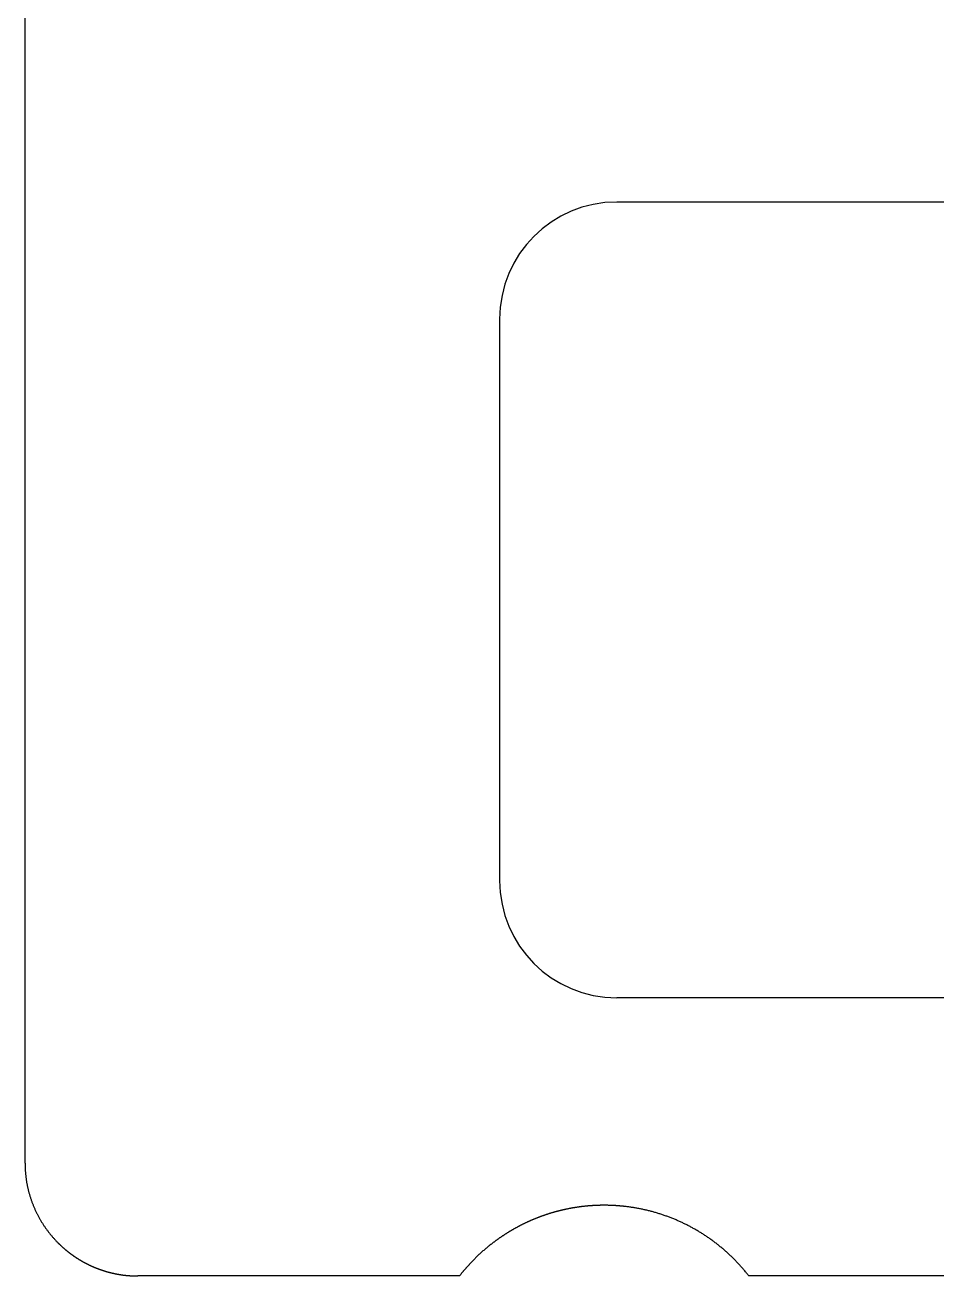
# Model space of a CAD drawing. Header units: millimetres. Extents: x -11 to 340, y -118 to 18.
# Drawn here: x -10.99 to 5.16, y -111.99 to -89.83 of the extents above; entities that cross this region are included whole.
import ezdxf

# ---------------------------------------------------------------- set-up
doc = ezdxf.new("R2010")
doc.units = ezdxf.units.MM
doc.header["$MEASUREMENT"] = 0
doc.layers.add('BLACK', color=7, linetype='CONTINUOUS')

msp = doc.modelspace()

# ---------------------------------------------------------------- linework, layer by layer
at = {"layer": 'BLACK', "linetype": 'Continuous'}
for p, q in [((-10.995, -109.9925), (-10.995, -45.435)), ((10.0375, -92.9625), (-0.512501, -92.9625)), ((-2.5875, -95.0375), (-2.5875, -104.987501)), ((10.0375, -107.0625), (-0.5125, -107.0625)), ((-10.995, -109.9925), (-10.99496, -110.005278)), ((-10.99496, -110.005278), (-10.99484, -110.018046)), ((-10.99484, -110.018046), (-10.994641, -110.030804)), ((-10.994641, -110.030804), (-10.994361, -110.043553)), ((-10.994361, -110.043553), (-10.994002, -110.056292)), ((-10.994002, -110.056292), (-10.993563, -110.06902)), ((-10.993563, -110.06902), (-10.993045, -110.081738)), ((-10.993045, -110.081738), (-10.992447, -110.094445)), ((-10.992447, -110.094445), (-10.991769, -110.107141)), ((-10.991769, -110.107141), (-10.991013, -110.119825)), ((-10.991013, -110.119825), (-10.990176, -110.132498)), ((-10.990176, -110.132498), (-10.989261, -110.145159)), ((-10.989261, -110.145159), (-10.988266, -110.157808)), ((-10.988266, -110.157808), (-10.987192, -110.170444)), ((-10.987192, -110.170444), (-10.986039, -110.183068)), ((-10.986039, -110.183068), (-10.984807, -110.195679)), ((-10.984807, -110.195679), (-10.983496, -110.208276)), ((-10.983496, -110.208276), (-10.982106, -110.22086)), ((-10.982106, -110.22086), (-10.980637, -110.23343)), ((-10.980637, -110.23343), (-10.979089, -110.245986)), ((-10.979089, -110.245986), (-10.977462, -110.258528)), ((-10.977462, -110.258528), (-10.975757, -110.271055)), ((-10.975757, -110.271055), (-10.973973, -110.283567)), ((-10.973973, -110.283567), (-10.972111, -110.296063)), ((-10.972111, -110.296063), (-10.97017, -110.308544)), ((-10.97017, -110.308544), (-10.96815, -110.321009)), ((-10.96815, -110.321009), (-10.966053, -110.333458)), ((-10.966053, -110.333458), (-10.963877, -110.345891)), ((-10.963877, -110.345891), (-10.961623, -110.358306)), ((-10.961623, -110.358306), (-10.95929, -110.370705)), ((-10.95929, -110.370705), (-10.95688, -110.383086)), ((-10.95688, -110.383086), (-10.954392, -110.395449)), ((-10.954392, -110.395449), (-10.951826, -110.407794)), ((-10.951826, -110.407794), (-10.949182, -110.42012)), ((-10.949182, -110.42012), (-10.94646, -110.432428)), ((-10.94646, -110.432428), (-10.943661, -110.444716)), ((-10.943661, -110.444716), (-10.940784, -110.456985)), ((-10.940784, -110.456985), (-10.93783, -110.469234)), ((-10.93783, -110.469234), (-10.934798, -110.481464)), ((-10.934798, -110.481464), (-10.931689, -110.493672)), ((-10.931689, -110.493672), (-10.928503, -110.50586)), ((-10.928503, -110.50586), (-10.92524, -110.518026)), ((-10.92524, -110.518026), (-10.9219, -110.530171)), ((-10.9219, -110.530171), (-10.918483, -110.542293)), ((-10.918483, -110.542293), (-10.914989, -110.554394)), ((-10.914989, -110.554394), (-10.911419, -110.566472)), ((-10.911419, -110.566472), (-10.907772, -110.578526)), ((-10.907772, -110.578526), (-10.904049, -110.590558)), ((-10.904049, -110.590558), (-10.900249, -110.602565)), ((-10.900249, -110.602565), (-10.896373, -110.614548)), ((-10.896373, -110.614548), (-10.892421, -110.626507)), ((-10.892421, -110.626507), (-10.888393, -110.63844)), ((-10.888393, -110.63844), (-10.88429, -110.650349)), ((-10.88429, -110.650349), (-10.88011, -110.662231)), ((-10.88011, -110.662231), (-10.875855, -110.674088)), ((-10.875855, -110.674088), (-10.871525, -110.685918)), ((-10.871525, -110.685918), (-10.867119, -110.697721)), ((-10.867119, -110.697721), (-10.862639, -110.709496)), ((-10.862639, -110.709496), (-10.858083, -110.721244)), ((-10.858083, -110.721244), (-10.853452, -110.732964)), ((-10.853452, -110.732964), (-10.848747, -110.744655)), ((-10.848747, -110.744655), (-10.843967, -110.756317)), ((-10.843967, -110.756317), (-10.839113, -110.76795)), ((-10.839113, -110.76795), (-10.834185, -110.779553)), ((-10.834185, -110.779553), (-10.829182, -110.791126)), ((-10.829182, -110.791126), (-10.824106, -110.802668)), ((-10.824106, -110.802668), (-10.818956, -110.814179)), ((-10.818956, -110.814179), (-10.813733, -110.825658)), ((-10.813733, -110.825658), (-10.808436, -110.837106)), ((-1.508089, -110.832187), (-1.515901, -110.834103)), ((-1.500274, -110.830292), (-1.508089, -110.832187)), ((-1.492452, -110.828416), (-1.500274, -110.830292)), ((-1.484627, -110.826559), (-1.492452, -110.828416)), ((-1.476795, -110.824721), (-1.484627, -110.826559)), ((-1.46896, -110.822903), (-1.476795, -110.824721)), ((-1.461118, -110.821104), (-1.46896, -110.822903)), ((-1.453273, -110.819325), (-1.461118, -110.821104)), ((-1.445422, -110.817565), (-1.453273, -110.819325)), ((-1.437568, -110.815825), (-1.445422, -110.817565)), ((-1.429707, -110.814104), (-1.437568, -110.815825)), ((-1.421843, -110.812403), (-1.429707, -110.814104)), ((-1.413973, -110.81072), (-1.421843, -110.812403)), ((-1.4061, -110.809058), (-1.413973, -110.81072)), ((-1.398221, -110.807415), (-1.4061, -110.809058)), ((-1.39034, -110.805792), (-1.398221, -110.807415)), ((-1.382452, -110.804187), (-1.39034, -110.805792)), ((-1.374561, -110.802603), (-1.382452, -110.804187)), ((-1.366665, -110.801038), (-1.374561, -110.802603)), ((-1.358765, -110.799493), (-1.366665, -110.801038)), ((-1.35086, -110.797967), (-1.358765, -110.799493)), ((-1.342953, -110.796461), (-1.35086, -110.797967)), ((-1.335039, -110.794974), (-1.342953, -110.796461)), ((-1.327124, -110.793507), (-1.335039, -110.794974)), ((-1.319202, -110.792059), (-1.327124, -110.793507)), ((-1.311278, -110.790632), (-1.319202, -110.792059)), ((-1.303349, -110.789223), (-1.311278, -110.790632)), ((-1.295417, -110.787835), (-1.303349, -110.789223)), ((-1.28748, -110.786466), (-1.295417, -110.787835)), ((-1.27954, -110.785117), (-1.28748, -110.786466)), ((-1.271595, -110.783787), (-1.27954, -110.785117)), ((-1.263649, -110.782477), (-1.271595, -110.783787)), ((-1.255696, -110.781186), (-1.263649, -110.782477)), ((-1.247742, -110.779916), (-1.255696, -110.781186)), ((-1.239783, -110.778665), (-1.247742, -110.779916)), ((-1.231822, -110.777434), (-1.239783, -110.778665)), ((-1.223855, -110.776222), (-1.231822, -110.777434)), ((-1.215887, -110.77503), (-1.223855, -110.776222)), ((-1.207914, -110.773858), (-1.215887, -110.77503)), ((-1.199939, -110.772706), (-1.207914, -110.773858)), ((-1.191959, -110.771573), (-1.199939, -110.772706)), ((-1.183978, -110.77046), (-1.191959, -110.771573)), ((-1.175992, -110.769367), (-1.183978, -110.77046)), ((-1.168004, -110.768294), (-1.175992, -110.769367)), ((-1.160012, -110.76724), (-1.168004, -110.768294)), ((-1.152018, -110.766207), (-1.160012, -110.76724)), ((-1.14402, -110.765193), (-1.152018, -110.766207)), ((-1.13602, -110.764198), (-1.14402, -110.765193)), ((-1.128016, -110.763224), (-1.13602, -110.764198)), ((-1.120011, -110.762269), (-1.128016, -110.763224)), ((-1.112001, -110.761335), (-1.120011, -110.762269)), ((-1.10399, -110.76042), (-1.112001, -110.761335)), ((-1.095975, -110.759525), (-1.10399, -110.76042)), ((-1.087959, -110.758649), (-1.095975, -110.759525)), ((-1.079939, -110.757794), (-1.087959, -110.758649)), ((-1.071917, -110.756958), (-1.079939, -110.757794)), ((-1.063892, -110.756143), (-1.071917, -110.756958)), ((-1.055866, -110.755347), (-1.063892, -110.756143)), ((-1.047836, -110.754571), (-1.055866, -110.755347)), ((-1.039805, -110.753815), (-1.047836, -110.754571)), ((-1.031771, -110.753078), (-1.039805, -110.753815)), ((-1.023735, -110.752362), (-1.031771, -110.753078)), ((-1.015696, -110.751666), (-1.023735, -110.752362)), ((-1.007657, -110.750989), (-1.015696, -110.751666)), ((-0.999614, -110.750333), (-1.007657, -110.750989)), ((-0.99157, -110.749696), (-0.999614, -110.750333)), ((-0.983523, -110.749079), (-0.99157, -110.749696)), ((-0.975475, -110.748482), (-0.983523, -110.749079)), ((-0.967424, -110.747905), (-0.975475, -110.748482)), ((-0.959373, -110.747348), (-0.967424, -110.747905)), ((-0.951319, -110.746811), (-0.959373, -110.747348)), ((-0.943264, -110.746294), (-0.951319, -110.746811)), ((-0.935206, -110.745797), (-0.943264, -110.746294)), ((-0.927148, -110.745319), (-0.935206, -110.745797)), ((-0.919088, -110.744862), (-0.927148, -110.745319)), ((-0.911027, -110.744425), (-0.919088, -110.744862)), ((-0.902963, -110.744007), (-0.911027, -110.744425)), ((-0.894899, -110.74361), (-0.902963, -110.744007)), ((-0.886833, -110.743232), (-0.894899, -110.74361)), ((-0.878766, -110.742875), (-0.886833, -110.743232)), ((-0.870698, -110.742537), (-0.878766, -110.742875)), ((-0.862629, -110.74222), (-0.870698, -110.742537)), ((-0.854558, -110.741922), (-0.862629, -110.74222)), ((-0.846487, -110.741644), (-0.854558, -110.741922)), ((-0.838414, -110.741387), (-0.846487, -110.741644)), ((-0.830341, -110.741149), (-0.838414, -110.741387)), ((-0.822266, -110.740931), (-0.830341, -110.741149)), ((-0.814191, -110.740734), (-0.822266, -110.740931)), ((-0.806114, -110.740556), (-0.814191, -110.740734)), ((-0.798038, -110.740398), (-0.806114, -110.740556)), ((-0.78996, -110.740261), (-0.798038, -110.740398)), ((-0.781883, -110.740143), (-0.78996, -110.740261)), ((-0.773803, -110.740045), (-0.781883, -110.740143)), ((-0.765725, -110.739968), (-0.773803, -110.740045)), ((-0.757645, -110.73991), (-0.765725, -110.739968)), ((-0.749565, -110.739872), (-0.757645, -110.73991)), ((-0.741484, -110.739854), (-0.749565, -110.739872)), ((-0.733404, -110.739857), (-0.741484, -110.739854)), ((-0.725323, -110.739879), (-0.733404, -110.739857)), ((-0.717242, -110.739921), (-0.725323, -110.739879)), ((-0.70916, -110.739984), (-0.717242, -110.739921)), ((-0.701079, -110.740066), (-0.70916, -110.739984)), ((-0.692998, -110.740168), (-0.701079, -110.740066)), ((-0.684917, -110.740291), (-0.692998, -110.740168)), ((-0.676835, -110.740433), (-0.684917, -110.740291)), ((-0.668754, -110.740595), (-0.676835, -110.740433)), ((-0.660673, -110.740778), (-0.668754, -110.740595)), ((-0.652592, -110.74098), (-0.660673, -110.740778)), ((-0.644512, -110.741202), (-0.652592, -110.74098)), ((-0.636432, -110.741445), (-0.644512, -110.741202)), ((-0.628352, -110.741707), (-0.636432, -110.741445)), ((-0.620273, -110.741989), (-0.628352, -110.741707)), ((-0.612194, -110.742292), (-0.620273, -110.741989)), ((-0.604117, -110.742614), (-0.612194, -110.742292)), ((-0.596039, -110.742956), (-0.604117, -110.742614)), ((-0.587962, -110.743319), (-0.596039, -110.742956)), ((-0.579886, -110.743701), (-0.587962, -110.743319)), ((-0.571811, -110.744103), (-0.579886, -110.743701)), ((-0.563737, -110.744526), (-0.571811, -110.744103)), ((-0.555664, -110.744968), (-0.563737, -110.744526)), ((-0.547591, -110.74543), (-0.555664, -110.744968)), ((-0.53952, -110.745912), (-0.547591, -110.74543)), ((-0.531449, -110.746415), (-0.53952, -110.745912)), ((-0.52338, -110.746937), (-0.531449, -110.746415)), ((-0.515312, -110.747479), (-0.52338, -110.746937)), ((-0.507245, -110.748041), (-0.515312, -110.747479)), ((-0.49918, -110.748623), (-0.507245, -110.748041)), ((-0.491116, -110.749225), (-0.49918, -110.748623)), ((-0.483053, -110.749847), (-0.491116, -110.749225)), ((-0.474991, -110.750489), (-0.483053, -110.749847)), ((-0.466932, -110.751151), (-0.474991, -110.750489)), ((-0.458874, -110.751833), (-0.466932, -110.751151)), ((-0.450817, -110.752534), (-0.458874, -110.751833)), ((-0.442762, -110.753256), (-0.450817, -110.752534)), ((-0.434709, -110.753998), (-0.442762, -110.753256)), ((-0.426658, -110.754759), (-0.434709, -110.753998)), ((-0.418608, -110.75554), (-0.426658, -110.754759)), ((-0.410561, -110.756342), (-0.418608, -110.75554)), ((-0.402515, -110.757163), (-0.410561, -110.756342)), ((-0.394471, -110.758004), (-0.402515, -110.757163)), ((-0.38643, -110.758865), (-0.394471, -110.758004)), ((-0.37839, -110.759746), (-0.38643, -110.758865)), ((-0.370353, -110.760647), (-0.37839, -110.759746)), ((-0.362318, -110.761568), (-0.370353, -110.760647)), ((-0.354286, -110.762508), (-0.362318, -110.761568)), ((-0.346255, -110.763468), (-0.354286, -110.762508)), ((-0.330202, -110.765449), (-0.346255, -110.763468)), ((-0.314159, -110.767509), (-0.330202, -110.765449)), ((-0.298126, -110.769648), (-0.314159, -110.767509)), ((-0.282104, -110.771866), (-0.298126, -110.769648)), ((-0.266093, -110.774163), (-0.282104, -110.771866)), ((-0.250095, -110.77654), (-0.266093, -110.774163)), ((-0.234109, -110.778995), (-0.250095, -110.77654)), ((-0.218135, -110.78153), (-0.234109, -110.778995)), ((-0.202175, -110.784144), (-0.218135, -110.78153)), ((-0.186228, -110.786836), (-0.202175, -110.784144)), ((-0.170295, -110.789607), (-0.186228, -110.786836)), ((-0.154377, -110.792457), (-0.170295, -110.789607)), ((-0.138473, -110.795385), (-0.154377, -110.792457)), ((-0.122585, -110.798392), (-0.138473, -110.795385)), ((-0.106713, -110.801477), (-0.122585, -110.798392)), ((-0.090857, -110.804641), (-0.106713, -110.801477)), ((-0.075017, -110.807883), (-0.090857, -110.804641)), ((-0.059195, -110.811203), (-0.075017, -110.807883)), ((-0.04339, -110.814601), (-0.059195, -110.811203)), ((-0.027603, -110.818077), (-0.04339, -110.814601)), ((-0.011835, -110.821631), (-0.027603, -110.818077)), ((0.003915, -110.825262), (-0.011835, -110.821631)), ((0.019646, -110.828972), (0.003915, -110.825262)), ((0.035356, -110.832758), (0.019646, -110.828972)), ((0.051047, -110.836623), (0.035356, -110.832758)), ((-10.808436, -110.837106), (-10.803066, -110.848522)), ((-10.803066, -110.848522), (-10.797623, -110.859904)), ((-10.797623, -110.859904), (-10.792108, -110.871254)), ((-10.792108, -110.871254), (-10.78652, -110.882569)), ((-10.78652, -110.882569), (-10.780859, -110.893851)), ((-10.780859, -110.893851), (-10.775126, -110.905098)), ((-10.775126, -110.905098), (-10.769322, -110.916311)), ((-10.769322, -110.916311), (-10.763445, -110.927488)), ((-10.763445, -110.927488), (-10.757498, -110.938629)), ((-10.757498, -110.938629), (-10.751478, -110.949734)), ((-10.751478, -110.949734), (-10.745388, -110.960802)), ((-10.745388, -110.960802), (-10.739227, -110.971833)), ((-10.739227, -110.971833), (-10.732995, -110.982826)), ((-10.732995, -110.982826), (-10.726693, -110.993782)), ((-10.726693, -110.993782), (-10.720321, -111.004699)), ((-10.720321, -111.004699), (-10.713879, -111.015577)), ((-10.713879, -111.015577), (-10.707368, -111.026416)), ((-10.707368, -111.026416), (-10.700787, -111.037215)), ((-10.700787, -111.037215), (-10.694136, -111.047973)), ((-10.694136, -111.047973), (-10.687417, -111.058691)), ((-2.12792, -111.052328), (-2.135179, -111.055787)), ((-2.120655, -111.048889), (-2.12792, -111.052328)), ((-2.113379, -111.045467), (-2.120655, -111.048889)), ((-2.106098, -111.042064), (-2.113379, -111.045467)), ((-2.098806, -111.038679), (-2.106098, -111.042064)), ((-2.091509, -111.035313), (-2.098806, -111.038679)), ((-2.084201, -111.031964), (-2.091509, -111.035313)), ((-2.076887, -111.028634), (-2.084201, -111.031964)), ((-2.069564, -111.025322), (-2.076887, -111.028634)), ((-2.062234, -111.022029), (-2.069564, -111.025322)), ((-2.054895, -111.018754), (-2.062234, -111.022029)), ((-2.04755, -111.015498), (-2.054895, -111.018754)), ((-2.040194, -111.01226), (-2.04755, -111.015498)), ((-2.032834, -111.009041), (-2.040194, -111.01226)), ((-2.025463, -111.005839), (-2.032834, -111.009041)), ((-2.018087, -111.002657), (-2.025463, -111.005839)), ((-2.0107, -110.999492), (-2.018087, -111.002657)), ((-2.003309, -110.996347), (-2.0107, -110.999492)), ((-1.995907, -110.993219), (-2.003309, -110.996347)), ((-1.9885, -110.990111), (-1.995907, -110.993219)), ((-1.981084, -110.987021), (-1.9885, -110.990111)), ((-1.973662, -110.983949), (-1.981084, -110.987021)), ((-1.96623, -110.980896), (-1.973662, -110.983949)), ((-1.958793, -110.977862), (-1.96623, -110.980896)), ((-1.951347, -110.974846), (-1.958793, -110.977862)), ((-1.943895, -110.971849), (-1.951347, -110.974846)), ((-1.936434, -110.96887), (-1.943895, -110.971849)), ((-1.928967, -110.96591), (-1.936434, -110.96887)), ((-1.921492, -110.962968), (-1.928967, -110.96591)), ((-1.914011, -110.960046), (-1.921492, -110.962968)), ((-1.90652, -110.957141), (-1.914011, -110.960046)), ((-1.899025, -110.954256), (-1.90652, -110.957141)), ((-1.891521, -110.951389), (-1.899025, -110.954256)), ((-1.884011, -110.948542), (-1.891521, -110.951389)), ((-1.876492, -110.945712), (-1.884011, -110.948542)), ((-1.868969, -110.942902), (-1.876492, -110.945712)), ((-1.861436, -110.94011), (-1.868969, -110.942902)), ((-1.853898, -110.937337), (-1.861436, -110.94011)), ((-1.846352, -110.934582), (-1.853898, -110.937337)), ((-1.8388, -110.931847), (-1.846352, -110.934582)), ((-1.83124, -110.92913), (-1.8388, -110.931847)), ((-1.823675, -110.926433), (-1.83124, -110.92913)), ((-1.816101, -110.923753), (-1.823675, -110.926433)), ((-1.808522, -110.921094), (-1.816101, -110.923753)), ((-1.800935, -110.918452), (-1.808522, -110.921094)), ((-1.793343, -110.91583), (-1.800935, -110.918452)), ((-1.785743, -110.913226), (-1.793343, -110.91583)), ((-1.778138, -110.910642), (-1.785743, -110.913226)), ((-1.770524, -110.908076), (-1.778138, -110.910642)), ((-1.762906, -110.905529), (-1.770524, -110.908076)), ((-1.755279, -110.903001), (-1.762906, -110.905529)), ((-1.747648, -110.900492), (-1.755279, -110.903001)), ((-1.740009, -110.898002), (-1.747648, -110.900492)), ((-1.732365, -110.895531), (-1.740009, -110.898002)), ((-1.724713, -110.893079), (-1.732365, -110.895531)), ((-1.717056, -110.890647), (-1.724713, -110.893079)), ((-1.709392, -110.888232), (-1.717056, -110.890647)), ((-1.701723, -110.885838), (-1.709392, -110.888232)), ((-1.694046, -110.883461), (-1.701723, -110.885838)), ((-1.686365, -110.881105), (-1.694046, -110.883461)), ((-1.678676, -110.878767), (-1.686365, -110.881105)), ((-1.670983, -110.876449), (-1.678676, -110.878767)), ((-1.663282, -110.874149), (-1.670983, -110.876449)), ((-1.655577, -110.871869), (-1.663282, -110.874149)), ((-1.647864, -110.869607), (-1.655577, -110.871869)), ((-1.640147, -110.867365), (-1.647864, -110.869607)), ((-1.632423, -110.865142), (-1.640147, -110.867365)), ((-1.624695, -110.862938), (-1.632423, -110.865142)), ((-1.616958, -110.860753), (-1.624695, -110.862938)), ((-1.609219, -110.858588), (-1.616958, -110.860753)), ((-1.601471, -110.856441), (-1.609219, -110.858588)), ((-1.59372, -110.854315), (-1.601471, -110.856441)), ((-1.585962, -110.852206), (-1.59372, -110.854315)), ((-1.578199, -110.850118), (-1.585962, -110.852206)), ((-1.57043, -110.848048), (-1.578199, -110.850118)), ((-1.562657, -110.845998), (-1.57043, -110.848048)), ((-1.554876, -110.843967), (-1.562657, -110.845998)), ((-1.547093, -110.841956), (-1.554876, -110.843967)), ((-1.539301, -110.839963), (-1.547093, -110.841956)), ((-1.531507, -110.837991), (-1.539301, -110.839963)), ((-1.523705, -110.836037), (-1.531507, -110.837991)), ((-1.515901, -110.834103), (-1.523705, -110.836037)), ((0.066718, -110.840564), (0.051047, -110.836623)), ((0.082367, -110.844583), (0.066718, -110.840564)), ((0.097995, -110.848679), (0.082367, -110.844583)), ((0.113601, -110.852852), (0.097995, -110.848679)), ((0.129185, -110.857102), (0.113601, -110.852852)), ((0.144747, -110.861428), (0.129185, -110.857102)), ((0.160286, -110.865831), (0.144747, -110.861428)), ((0.175801, -110.870311), (0.160286, -110.865831)), ((0.191292, -110.874867), (0.175801, -110.870311)), ((0.206759, -110.879499), (0.191292, -110.874867)), ((0.222202, -110.884207), (0.206759, -110.879499)), ((0.237619, -110.888992), (0.222202, -110.884207)), ((0.253011, -110.893852), (0.237619, -110.888992)), ((0.268378, -110.898788), (0.253011, -110.893852)), ((0.283718, -110.903799), (0.268378, -110.898788)), ((0.299031, -110.908886), (0.283718, -110.903799)), ((0.314317, -110.914048), (0.299031, -110.908886)), ((0.329576, -110.919285), (0.314317, -110.914048)), ((0.344807, -110.924598), (0.329576, -110.919285)), ((0.36001, -110.929985), (0.344807, -110.924598)), ((0.375185, -110.935447), (0.36001, -110.929985)), ((0.39033, -110.940983), (0.375185, -110.935447)), ((0.405446, -110.946594), (0.39033, -110.940983)), ((0.420532, -110.952279), (0.405446, -110.946594)), ((0.435589, -110.958038), (0.420532, -110.952279)), ((0.450615, -110.963872), (0.435589, -110.958038)), ((0.465609, -110.969779), (0.450615, -110.963872)), ((0.480573, -110.975759), (0.465609, -110.969779)), ((0.495505, -110.981813), (0.480573, -110.975759)), ((0.510405, -110.987941), (0.495505, -110.981813)), ((0.525273, -110.994142), (0.510405, -110.987941)), ((0.540109, -111.000415), (0.525273, -110.994142)), ((0.554911, -111.006762), (0.540109, -111.000415)), ((0.569679, -111.013181), (0.554911, -111.006762)), ((0.584414, -111.019673), (0.569679, -111.013181)), ((0.599115, -111.026237), (0.584414, -111.019673)), ((0.613782, -111.032873), (0.599115, -111.026237)), ((0.628414, -111.039581), (0.613782, -111.032873)), ((0.64301, -111.046362), (0.628414, -111.039581)), ((0.657571, -111.053213), (0.64301, -111.046362)), ((0.672096, -111.060137), (0.657571, -111.053213)), ((-10.687417, -111.058691), (-10.68063, -111.069368)), ((-10.68063, -111.069368), (-10.673774, -111.080003)), ((-10.673774, -111.080003), (-10.66685, -111.090596)), ((-10.66685, -111.090596), (-10.659858, -111.101147)), ((-10.659858, -111.101147), (-10.652799, -111.111654)), ((-10.652799, -111.111654), (-10.645673, -111.122118)), ((-10.645673, -111.122118), (-10.63848, -111.132539)), ((-10.63848, -111.132539), (-10.63122, -111.142915)), ((-10.63122, -111.142915), (-10.623894, -111.153246)), ((-10.623894, -111.153246), (-10.616502, -111.163532)), ((-10.616502, -111.163532), (-10.609044, -111.173772)), ((-10.609044, -111.173772), (-10.601521, -111.183967)), ((-10.601521, -111.183967), (-10.593933, -111.194114)), ((-10.593933, -111.194114), (-10.58628, -111.204215)), ((-10.58628, -111.204215), (-10.578562, -111.214268)), ((-10.578562, -111.214268), (-10.570781, -111.224274)), ((-10.570781, -111.224274), (-10.562936, -111.234231)), ((-10.562936, -111.234231), (-10.555028, -111.244139)), ((-10.555028, -111.244139), (-10.547056, -111.253998)), ((-10.547056, -111.253998), (-10.539022, -111.263807)), ((-10.539022, -111.263807), (-10.530925, -111.273567)), ((-10.530925, -111.273567), (-10.522766, -111.283276)), ((-2.520887, -111.273717), (-2.527641, -111.278177)), ((-2.514126, -111.269275), (-2.520887, -111.273717)), ((-2.507352, -111.26485), (-2.514126, -111.269275)), ((-2.500571, -111.260444), (-2.507352, -111.26485)), ((-2.493778, -111.256054), (-2.500571, -111.260444)), ((-2.486978, -111.251682), (-2.493778, -111.256054)), ((-2.480165, -111.247327), (-2.486978, -111.251682)), ((-2.473346, -111.242991), (-2.480165, -111.247327)), ((-2.466514, -111.238672), (-2.473346, -111.242991)), ((-2.459676, -111.234371), (-2.466514, -111.238672)), ((-2.452825, -111.230086), (-2.459676, -111.234371)), ((-2.445967, -111.225821), (-2.452825, -111.230086)), ((-2.439098, -111.221572), (-2.445967, -111.225821)), ((-2.432221, -111.217342), (-2.439098, -111.221572)), ((-2.425333, -111.213128), (-2.432221, -111.217342)), ((-2.418437, -111.208933), (-2.425333, -111.213128)), ((-2.41153, -111.204755), (-2.418437, -111.208933)), ((-2.404616, -111.200596), (-2.41153, -111.204755)), ((-2.39769, -111.196453), (-2.404616, -111.200596)), ((-2.390757, -111.192329), (-2.39769, -111.196453)), ((-2.383813, -111.188222), (-2.390757, -111.192329)), ((-2.376861, -111.184133), (-2.383813, -111.188222)), ((-2.369898, -111.180062), (-2.376861, -111.184133)), ((-2.362929, -111.176009), (-2.369898, -111.180062)), ((-2.355947, -111.171973), (-2.362929, -111.176009)), ((-2.348959, -111.167956), (-2.355947, -111.171973)), ((-2.34196, -111.163956), (-2.348959, -111.167956)), ((-2.334954, -111.159974), (-2.34196, -111.163956)), ((-2.327936, -111.15601), (-2.334954, -111.159974)), ((-2.320912, -111.152064), (-2.327936, -111.15601)), ((-2.313876, -111.148135), (-2.320912, -111.152064)), ((-2.306834, -111.144226), (-2.313876, -111.148135)), ((-2.299781, -111.140333), (-2.306834, -111.144226)), ((-2.29272, -111.136459), (-2.299781, -111.140333)), ((-2.285649, -111.132602), (-2.29272, -111.136459)), ((-2.278571, -111.128764), (-2.285649, -111.132602)), ((-2.271482, -111.124943), (-2.278571, -111.128764)), ((-2.264387, -111.121141), (-2.271482, -111.124943)), ((-2.257281, -111.117356), (-2.264387, -111.121141)), ((-2.250168, -111.11359), (-2.257281, -111.117356)), ((-2.243044, -111.10984), (-2.250168, -111.11359)), ((-2.235913, -111.106111), (-2.243044, -111.10984)), ((-2.228772, -111.102398), (-2.235913, -111.106111)), ((-2.221624, -111.098704), (-2.228772, -111.102398)), ((-2.214466, -111.095027), (-2.221624, -111.098704)), ((-2.207301, -111.09137), (-2.214466, -111.095027)), ((-2.200126, -111.087729), (-2.207301, -111.09137)), ((-2.192944, -111.084108), (-2.200126, -111.087729)), ((-2.185752, -111.080503), (-2.192944, -111.084108)), ((-2.178553, -111.076918), (-2.185752, -111.080503)), ((-2.171344, -111.07335), (-2.178553, -111.076918)), ((-2.164128, -111.069802), (-2.171344, -111.07335)), ((-2.156902, -111.06627), (-2.164128, -111.069802)), ((-2.14967, -111.062758), (-2.156902, -111.06627)), ((-2.142427, -111.059263), (-2.14967, -111.062758)), ((-2.135179, -111.055787), (-2.142427, -111.059263)), ((0.686585, -111.067131), (0.672096, -111.060137)), ((0.701038, -111.074197), (0.686585, -111.067131)), ((0.715454, -111.081334), (0.701038, -111.074197)), ((0.729832, -111.088542), (0.715454, -111.081334)), ((0.744174, -111.09582), (0.729832, -111.088542)), ((0.758477, -111.103169), (0.744174, -111.09582)), ((0.772742, -111.110588), (0.758477, -111.103169)), ((0.786969, -111.118077), (0.772742, -111.110588)), ((0.801157, -111.125637), (0.786969, -111.118077)), ((0.815306, -111.133266), (0.801157, -111.125637)), ((0.829415, -111.140964), (0.815306, -111.133266)), ((0.843485, -111.148732), (0.829415, -111.140964)), ((0.857515, -111.15657), (0.843485, -111.148732)), ((0.871504, -111.164476), (0.857515, -111.15657)), ((0.885453, -111.172451), (0.871504, -111.164476)), ((0.899361, -111.180495), (0.885453, -111.172451)), ((0.913228, -111.188608), (0.899361, -111.180495)), ((0.927053, -111.196788), (0.913228, -111.188608)), ((0.940837, -111.205037), (0.927053, -111.196788)), ((0.954578, -111.213354), (0.940837, -111.205037)), ((0.968277, -111.221739), (0.954578, -111.213354)), ((0.981934, -111.230192), (0.968277, -111.221739)), ((0.995547, -111.238712), (0.981934, -111.230192)), ((1.009118, -111.247299), (0.995547, -111.238712)), ((1.022644, -111.255953), (1.009118, -111.247299)), ((1.036127, -111.264674), (1.022644, -111.255953)), ((1.049566, -111.273462), (1.036127, -111.264674)), ((1.062961, -111.282317), (1.049566, -111.273462)), ((-10.522766, -111.283276), (-10.514546, -111.292933)), ((-10.514546, -111.292933), (-10.506264, -111.30254)), ((-10.506264, -111.30254), (-10.497922, -111.312094)), ((-10.497922, -111.312094), (-10.489519, -111.321597)), ((-10.489519, -111.321597), (-10.481055, -111.331047)), ((-10.481055, -111.331047), (-10.472532, -111.340443)), ((-10.472532, -111.340443), (-10.46395, -111.349786)), ((-10.46395, -111.349786), (-10.455308, -111.359075)), ((-10.455308, -111.359075), (-10.446608, -111.36831)), ((-10.446608, -111.36831), (-10.437849, -111.37749)), ((-10.437849, -111.37749), (-10.429032, -111.386615)), ((-10.429032, -111.386615), (-10.420158, -111.395684)), ((-10.420158, -111.395684), (-10.411227, -111.404697)), ((-10.411227, -111.404697), (-10.40674, -111.409182)), ((-10.40674, -111.409182), (-10.402239, -111.413654)), ((-10.402239, -111.413654), (-10.397724, -111.418111)), ((-10.397724, -111.418111), (-10.393195, -111.422554)), ((-10.393195, -111.422554), (-10.388652, -111.426982)), ((-10.388652, -111.426982), (-10.384095, -111.431396)), ((-10.384095, -111.431396), (-10.379524, -111.435796)), ((-10.379524, -111.435796), (-10.37494, -111.440181)), ((-10.37494, -111.440181), (-10.370341, -111.444552)), ((-10.370341, -111.444552), (-10.365729, -111.448908)), ((-10.365729, -111.448908), (-10.361103, -111.45325)), ((-10.361103, -111.45325), (-10.356463, -111.457577)), ((-10.356463, -111.457577), (-10.351811, -111.461889)), ((-10.351811, -111.461889), (-10.347144, -111.466187)), ((-10.347144, -111.466187), (-10.342464, -111.470469)), ((-10.342464, -111.470469), (-10.33777, -111.474737)), ((-10.33777, -111.474737), (-10.333064, -111.47899)), ((-10.333064, -111.47899), (-10.328344, -111.483229)), ((-10.328344, -111.483229), (-10.32361, -111.487452)), ((-10.32361, -111.487452), (-10.318864, -111.49166)), ((-10.318864, -111.49166), (-10.314104, -111.495853)), ((-10.314104, -111.495853), (-10.309331, -111.500031)), ((-2.821425, -111.497213), (-2.833766, -111.507589)), ((-2.809032, -111.486898), (-2.821425, -111.497213)), ((-2.796589, -111.476645), (-2.809032, -111.486898)), ((-2.784095, -111.466454), (-2.796589, -111.476645)), ((-2.77155, -111.456325), (-2.784095, -111.466454)), ((-2.758955, -111.446258), (-2.77155, -111.456325)), ((-2.746311, -111.436254), (-2.758955, -111.446258)), ((-2.733617, -111.426313), (-2.746311, -111.436254)), ((-2.725575, -111.420067), (-2.733617, -111.426313)), ((-2.719125, -111.415086), (-2.725575, -111.420067)), ((-2.712666, -111.410123), (-2.719125, -111.415086)), ((-2.706195, -111.405176), (-2.712666, -111.410123)), ((-2.699715, -111.400248), (-2.706195, -111.405176)), ((-2.693223, -111.395335), (-2.699715, -111.400248)), ((-2.686723, -111.390442), (-2.693223, -111.395335)), ((-2.68021, -111.385564), (-2.686723, -111.390442)), ((-2.673689, -111.380705), (-2.68021, -111.385564)), ((-2.667156, -111.375861), (-2.673689, -111.380705)), ((-2.660615, -111.371037), (-2.667156, -111.375861)), ((-2.654061, -111.366228), (-2.660615, -111.371037)), ((-2.647499, -111.361438), (-2.654061, -111.366228)), ((-2.640925, -111.356664), (-2.647499, -111.361438)), ((-2.634342, -111.351908), (-2.640925, -111.356664)), ((-2.627748, -111.347169), (-2.634342, -111.351908)), ((-2.621145, -111.342448), (-2.627748, -111.347169)), ((-2.61453, -111.337743), (-2.621145, -111.342448)), ((-2.607907, -111.333058), (-2.61453, -111.337743)), ((-2.601272, -111.328388), (-2.607907, -111.333058)), ((-2.594629, -111.323736), (-2.601272, -111.328388)), ((-2.587974, -111.319101), (-2.594629, -111.323736)), ((-2.581311, -111.314485), (-2.587974, -111.319101)), ((-2.574636, -111.309885), (-2.581311, -111.314485)), ((-2.567953, -111.305303), (-2.574636, -111.309885)), ((-2.561258, -111.300738), (-2.567953, -111.305303)), ((-2.554555, -111.296191), (-2.561258, -111.300738)), ((-2.54784, -111.291661), (-2.554555, -111.296191)), ((-2.541118, -111.287149), (-2.54784, -111.291661)), ((-2.534383, -111.282654), (-2.541118, -111.287149)), ((-2.527641, -111.278177), (-2.534383, -111.282654)), ((1.076311, -111.291238), (1.062961, -111.282317)), ((1.089617, -111.300225), (1.076311, -111.291238)), ((1.102877, -111.309278), (1.089617, -111.300225)), ((1.116092, -111.318397), (1.102877, -111.309278)), ((1.129261, -111.327582), (1.116092, -111.318397)), ((1.142384, -111.336832), (1.129261, -111.327582)), ((1.155462, -111.346147), (1.142384, -111.336832)), ((1.168493, -111.355528), (1.155462, -111.346147)), ((1.181477, -111.364974), (1.168493, -111.355528)), ((1.194415, -111.374484), (1.181477, -111.364974)), ((1.207305, -111.384059), (1.194415, -111.374484)), ((1.220148, -111.393699), (1.207305, -111.384059)), ((1.232944, -111.403402), (1.220148, -111.393699)), ((1.245691, -111.41317), (1.232944, -111.403402)), ((1.258391, -111.423002), (1.245691, -111.41317)), ((1.271042, -111.432897), (1.258391, -111.423002)), ((1.283645, -111.442856), (1.271042, -111.432897)), ((1.296199, -111.452879), (1.283645, -111.442856)), ((1.308705, -111.462965), (1.296199, -111.452879)), ((1.321161, -111.473113), (1.308705, -111.462965)), ((1.333567, -111.483325), (1.321161, -111.473113)), ((1.345924, -111.493599), (1.333567, -111.483325)), ((1.358232, -111.503936), (1.345924, -111.493599)), ((-10.309331, -111.500031), (-10.304546, -111.504193)), ((-10.304546, -111.504193), (-10.299747, -111.508341)), ((-10.299747, -111.508341), (-10.294935, -111.512473)), ((-10.294935, -111.512473), (-10.29011, -111.51659)), ((-10.29011, -111.51659), (-10.285273, -111.520691)), ((-10.285273, -111.520691), (-10.280423, -111.524777)), ((-10.280423, -111.524777), (-10.27556, -111.528848)), ((-10.27556, -111.528848), (-10.270684, -111.532903)), ((-10.270684, -111.532903), (-10.265796, -111.536943)), ((-10.265796, -111.536943), (-10.260895, -111.540967)), ((-10.260895, -111.540967), (-10.255982, -111.544975)), ((-10.255982, -111.544975), (-10.251056, -111.548968)), ((-10.251056, -111.548968), (-10.246119, -111.552945)), ((-10.246119, -111.552945), (-10.241168, -111.556907)), ((-10.241168, -111.556907), (-10.236206, -111.560852)), ((-10.236206, -111.560852), (-10.23123, -111.564782)), ((-10.23123, -111.564782), (-10.226244, -111.568696)), ((-10.226244, -111.568696), (-10.221244, -111.572594)), ((-10.221244, -111.572594), (-10.216233, -111.576476)), ((-10.216233, -111.576476), (-10.21121, -111.580342)), ((-10.21121, -111.580342), (-10.206175, -111.584191)), ((-10.206175, -111.584191), (-10.201128, -111.588025)), ((-10.201128, -111.588025), (-10.196069, -111.591843)), ((-10.196069, -111.591843), (-10.190998, -111.595645)), ((-10.190998, -111.595645), (-10.185916, -111.59943)), ((-10.185916, -111.59943), (-10.180822, -111.603199)), ((-10.180822, -111.603199), (-10.175716, -111.606951)), ((-10.175716, -111.606951), (-10.170599, -111.610688)), ((-10.170599, -111.610688), (-10.16547, -111.614408)), ((-10.16547, -111.614408), (-10.16033, -111.618112)), ((-10.16033, -111.618112), (-10.155179, -111.621799)), ((-10.155179, -111.621799), (-10.150015, -111.62547)), ((-10.150015, -111.62547), (-10.144842, -111.629123)), ((-10.144842, -111.629123), (-10.139656, -111.632761)), ((-10.139656, -111.632761), (-10.13446, -111.636382)), ((-10.13446, -111.636382), (-10.129252, -111.639987)), ((-10.129252, -111.639987), (-10.124033, -111.643574)), ((-10.124033, -111.643574), (-10.118803, -111.647145)), ((-10.118803, -111.647145), (-10.113563, -111.650699)), ((-10.113563, -111.650699), (-10.108311, -111.654237)), ((-10.108311, -111.654237), (-10.103049, -111.657757)), ((-10.103049, -111.657757), (-10.097775, -111.661261)), ((-10.097775, -111.661261), (-10.092492, -111.664747)), ((-10.092492, -111.664747), (-10.087197, -111.668218)), ((-10.087197, -111.668218), (-10.081893, -111.67167)), ((-10.081893, -111.67167), (-10.076576, -111.675106)), ((-10.076576, -111.675106), (-10.071251, -111.678525)), ((-10.071251, -111.678525), (-10.065914, -111.681927)), ((-10.065914, -111.681927), (-10.060567, -111.685311)), ((-10.060567, -111.685311), (-10.055209, -111.688679)), ((-10.055209, -111.688679), (-10.049842, -111.692029)), ((-10.049842, -111.692029), (-10.044464, -111.695362)), ((-10.044464, -111.695362), (-10.039077, -111.698678)), ((-10.039077, -111.698678), (-10.033678, -111.701977)), ((-10.033678, -111.701977), (-10.028271, -111.705258)), ((-10.028271, -111.705258), (-10.022852, -111.708522)), ((-10.022852, -111.708522), (-10.017425, -111.711768)), ((-10.017425, -111.711768), (-10.011986, -111.714998)), ((-10.011986, -111.714998), (-10.006539, -111.718209)), ((-10.006539, -111.718209), (-10.001081, -111.721403)), ((-3.058109, -111.716049), (-3.063743, -111.721816)), ((-3.052461, -111.710296), (-3.058109, -111.716049)), ((-3.046799, -111.704557), (-3.052461, -111.710296)), ((-3.041122, -111.698832), (-3.046799, -111.704557)), ((-3.035431, -111.693121), (-3.041122, -111.698832)), ((-3.024007, -111.681741), (-3.035431, -111.693121)), ((-3.012527, -111.670419), (-3.024007, -111.681741)), ((-3.000991, -111.659153), (-3.012527, -111.670419)), ((-2.989399, -111.647945), (-3.000991, -111.659153)), ((-2.977752, -111.636795), (-2.989399, -111.647945)), ((-2.966049, -111.625703), (-2.977752, -111.636795)), ((-2.954292, -111.614668), (-2.966049, -111.625703)), ((-2.94248, -111.603693), (-2.954292, -111.614668)), ((-2.930614, -111.592776), (-2.94248, -111.603693)), ((-2.918694, -111.581918), (-2.930614, -111.592776)), ((-2.90672, -111.57112), (-2.918694, -111.581918)), ((-2.894693, -111.560381), (-2.90672, -111.57112)), ((-2.882612, -111.549701), (-2.894693, -111.560381)), ((-2.870479, -111.539082), (-2.882612, -111.549701)), ((-2.858294, -111.528524), (-2.870479, -111.539082)), ((-2.846056, -111.518026), (-2.858294, -111.528524)), ((-2.833766, -111.507589), (-2.846056, -111.518026)), ((1.370489, -111.514336), (1.358232, -111.503936)), ((1.382696, -111.524797), (1.370489, -111.514336)), ((1.394852, -111.535321), (1.382696, -111.524797)), ((1.406958, -111.545906), (1.394852, -111.535321)), ((1.419013, -111.556553), (1.406958, -111.545906)), ((1.431017, -111.567262), (1.419013, -111.556553)), ((1.44297, -111.578033), (1.431017, -111.567262)), ((1.454871, -111.588864), (1.44297, -111.578033)), ((1.46672, -111.599757), (1.454871, -111.588864)), ((1.478518, -111.61071), (1.46672, -111.599757)), ((1.490263, -111.621724), (1.478518, -111.61071)), ((1.501957, -111.632799), (1.490263, -111.621724)), ((1.513598, -111.643935), (1.501957, -111.632799)), ((1.525186, -111.65513), (1.513598, -111.643935)), ((1.536721, -111.666386), (1.525186, -111.65513)), ((1.548204, -111.677702), (1.536721, -111.666386)), ((1.559633, -111.689077), (1.548204, -111.677702)), ((1.571008, -111.700513), (1.559633, -111.689077)), ((1.582331, -111.712008), (1.571008, -111.700513)), ((1.593599, -111.723562), (1.582331, -111.712008)), ((-10.001081, -111.721403), (-9.995615, -111.72458)), ((-9.995615, -111.72458), (-9.990138, -111.727739)), ((-9.990138, -111.727739), (-9.984652, -111.73088)), ((-9.984652, -111.73088), (-9.979155, -111.734005)), ((-9.979155, -111.734005), (-9.973651, -111.737111)), ((-9.973651, -111.737111), (-9.968135, -111.7402)), ((-9.968135, -111.7402), (-9.962612, -111.743271)), ((-9.962612, -111.743271), (-9.957078, -111.746324)), ((-9.957078, -111.746324), (-9.951536, -111.749359)), ((-9.951536, -111.749359), (-9.945983, -111.752378)), ((-9.945983, -111.752378), (-9.940423, -111.755377)), ((-9.940423, -111.755377), (-9.934852, -111.75836)), ((-9.934852, -111.75836), (-9.929273, -111.761324)), ((-9.929273, -111.761324), (-9.923685, -111.76427)), ((-9.923685, -111.76427), (-9.918088, -111.767198)), ((-9.918088, -111.767198), (-9.912482, -111.770109)), ((-9.912482, -111.770109), (-9.906868, -111.773002)), ((-9.906868, -111.773002), (-9.901243, -111.775877)), ((-9.901243, -111.775877), (-9.895612, -111.778733)), ((-9.895612, -111.778733), (-9.88997, -111.781572)), ((-9.88997, -111.781572), (-9.884322, -111.784392)), ((-9.884322, -111.784392), (-9.878663, -111.787194)), ((-9.878663, -111.787194), (-9.872997, -111.789978)), ((-9.872997, -111.789978), (-9.867321, -111.792745)), ((-9.867321, -111.792745), (-9.861639, -111.795492)), ((-9.861639, -111.795492), (-9.855946, -111.798222)), ((-9.855946, -111.798222), (-9.850247, -111.800933)), ((-9.850247, -111.800933), (-9.844538, -111.803627)), ((-9.844538, -111.803627), (-9.838823, -111.806301)), ((-9.838823, -111.806301), (-9.833098, -111.808958)), ((-9.833098, -111.808958), (-9.827366, -111.811596)), ((-9.827366, -111.811596), (-9.821625, -111.814216)), ((-9.821625, -111.814216), (-9.815877, -111.816818)), ((-9.815877, -111.816818), (-9.81012, -111.819401)), ((-9.81012, -111.819401), (-9.804357, -111.821966)), ((-9.804357, -111.821966), (-9.798584, -111.824512)), ((-9.798584, -111.824512), (-9.792805, -111.82704)), ((-9.792805, -111.82704), (-9.787017, -111.82955)), ((-9.787017, -111.82955), (-9.781223, -111.83204)), ((-9.781223, -111.83204), (-9.77542, -111.834513)), ((-9.77542, -111.834513), (-9.769611, -111.836966)), ((-9.769611, -111.836966), (-9.763792, -111.839402)), ((-9.763792, -111.839402), (-9.757968, -111.841818)), ((-9.757968, -111.841818), (-9.752135, -111.844216)), ((-9.752135, -111.844216), (-9.746296, -111.846595)), ((-9.746296, -111.846595), (-9.740449, -111.848957)), ((-9.740449, -111.848957), (-9.734595, -111.851298)), ((-9.734595, -111.851298), (-9.728733, -111.853622)), ((-9.728733, -111.853622), (-9.722866, -111.855926)), ((-9.722866, -111.855926), (-9.716989, -111.858213)), ((-9.716989, -111.858213), (-9.711108, -111.860479)), ((-9.711108, -111.860479), (-9.705218, -111.862728)), ((-9.705218, -111.862728), (-9.699322, -111.864958)), ((-9.699322, -111.864958), (-9.693418, -111.867169)), ((-9.693418, -111.867169), (-9.687509, -111.86936)), ((-9.687509, -111.86936), (-9.681592, -111.871534)), ((-9.681592, -111.871534), (-9.675669, -111.873688)), ((-9.675669, -111.873688), (-9.669738, -111.875824)), ((-9.669738, -111.875824), (-9.663803, -111.87794)), ((-9.663803, -111.87794), (-9.657858, -111.880038)), ((-9.657858, -111.880038), (-9.65191, -111.882116)), ((-9.65191, -111.882116), (-9.645953, -111.884176)), ((-9.645953, -111.884176), (-9.639991, -111.886217)), ((-9.639991, -111.886217), (-9.634021, -111.888239)), ((-9.634021, -111.888239), (-9.628047, -111.890241)), ((-9.628047, -111.890241), (-9.622065, -111.892226)), ((-9.622065, -111.892226), (-9.616078, -111.89419)), ((-9.616078, -111.89419), (-9.610083, -111.896136)), ((-9.610083, -111.896136), (-9.604084, -111.898062)), ((-9.604084, -111.898062), (-9.598077, -111.89997)), ((-9.598077, -111.89997), (-9.592066, -111.901859)), ((-9.592066, -111.901859), (-9.586047, -111.903728)), ((-9.586047, -111.903728), (-9.580024, -111.905578)), ((-9.580024, -111.905578), (-9.573993, -111.90741)), ((-9.573993, -111.90741), (-9.567959, -111.909221)), ((-9.567959, -111.909221), (-9.561916, -111.911015)), ((-9.561916, -111.911015), (-9.55587, -111.912788)), ((-9.55587, -111.912788), (-9.549816, -111.914543)), ((-9.549816, -111.914543), (-9.543759, -111.916278)), ((-9.543759, -111.916278), (-9.537694, -111.917994)), ((-9.537694, -111.917994), (-9.531625, -111.919691)), ((-9.531625, -111.919691), (-9.525549, -111.921369)), ((-9.525549, -111.921369), (-9.51947, -111.923027)), ((-9.51947, -111.923027), (-9.513383, -111.924666)), ((-9.513383, -111.924666), (-9.507292, -111.926285)), ((-9.507292, -111.926285), (-9.501195, -111.927886)), ((-9.501195, -111.927886), (-9.495094, -111.929467)), ((-9.495094, -111.929467), (-9.488985, -111.931029)), ((-9.488985, -111.931029), (-9.482874, -111.932571)), ((-9.482874, -111.932571), (-9.476756, -111.934095)), ((-9.476756, -111.934095), (-9.470634, -111.935598)), ((-9.470634, -111.935598), (-9.464505, -111.937083)), ((-9.464505, -111.937083), (-9.458374, -111.938548)), ((-9.458374, -111.938548), (-9.452235, -111.939994)), ((-9.452235, -111.939994), (-9.446094, -111.94142)), ((-9.446094, -111.94142), (-9.439945, -111.942827)), ((-3.256765, -111.938455), (-3.261847, -111.944715)), ((-3.251668, -111.932208), (-3.256765, -111.938455)), ((-3.246555, -111.925974), (-3.251668, -111.932208)), ((-3.241427, -111.919752), (-3.246555, -111.925974)), ((-3.236283, -111.913543), (-3.241427, -111.919752)), ((-3.231124, -111.907347), (-3.236283, -111.913543)), ((-3.225949, -111.901164), (-3.231124, -111.907347)), ((-3.22076, -111.894994), (-3.225949, -111.901164)), ((-3.215555, -111.888836), (-3.22076, -111.894994)), ((-3.210335, -111.882692), (-3.215555, -111.888836)), ((-3.205099, -111.87656), (-3.210335, -111.882692)), ((-3.199849, -111.870442), (-3.205099, -111.87656)), ((-3.194583, -111.864336), (-3.199849, -111.870442)), ((-3.189302, -111.858244), (-3.194583, -111.864336)), ((-3.184006, -111.852164), (-3.189302, -111.858244)), ((-3.178695, -111.846098), (-3.184006, -111.852164)), ((-3.173369, -111.840045), (-3.178695, -111.846098)), ((-3.168028, -111.834006), (-3.173369, -111.840045)), ((-3.162672, -111.827979), (-3.168028, -111.834006)), ((-3.157301, -111.821966), (-3.162672, -111.827979)), ((-3.151915, -111.815966), (-3.157301, -111.821966)), ((-3.146514, -111.80998), (-3.151915, -111.815966)), ((-3.141099, -111.804007), (-3.146514, -111.80998)), ((-3.135668, -111.798048), (-3.141099, -111.804007)), ((-3.130223, -111.792102), (-3.135668, -111.798048)), ((-3.124763, -111.786169), (-3.130223, -111.792102)), ((-3.119289, -111.780251), (-3.124763, -111.786169)), ((-3.1138, -111.774345), (-3.119289, -111.780251)), ((-3.108296, -111.768454), (-3.1138, -111.774345)), ((-3.102778, -111.762576), (-3.108296, -111.768454)), ((-3.097245, -111.756712), (-3.102778, -111.762576)), ((-3.091697, -111.750861), (-3.097245, -111.756712)), ((-3.086135, -111.745024), (-3.091697, -111.750861)), ((-3.080559, -111.739202), (-3.086135, -111.745024)), ((-3.074968, -111.733393), (-3.080559, -111.739202)), ((-3.069363, -111.727598), (-3.074968, -111.733393)), ((-3.063743, -111.721816), (-3.069363, -111.727598)), ((1.604814, -111.735175), (1.593599, -111.723562)), ((1.615974, -111.746848), (1.604814, -111.735175)), ((1.627081, -111.75858), (1.615974, -111.746848)), ((1.638133, -111.77037), (1.627081, -111.75858)), ((1.64913, -111.782219), (1.638133, -111.77037)), ((1.660072, -111.794127), (1.64913, -111.782219)), ((1.67096, -111.806093), (1.660072, -111.794127)), ((1.681792, -111.818117), (1.67096, -111.806093)), ((1.692569, -111.8302), (1.681792, -111.818117)), ((1.703291, -111.84234), (1.692569, -111.8302)), ((1.713957, -111.854538), (1.703291, -111.84234)), ((1.724568, -111.866794), (1.713957, -111.854538)), ((1.735122, -111.879108), (1.724568, -111.866794)), ((1.745621, -111.891479), (1.735122, -111.879108)), ((1.756063, -111.903907), (1.745621, -111.891479)), ((1.766448, -111.916393), (1.756063, -111.903907)), ((1.776778, -111.928935), (1.766448, -111.916393)), ((1.78705, -111.941535), (1.776778, -111.928935)), ((1.797266, -111.954191), (1.78705, -111.941535)), ((-9.439945, -111.942827), (-9.433794, -111.944214)), ((-9.433794, -111.944214), (-9.427636, -111.945583)), ((-9.427636, -111.945583), (-9.421475, -111.946931)), ((-9.421475, -111.946931), (-9.415308, -111.94826)), ((-9.415308, -111.94826), (-9.409138, -111.94957)), ((-9.409138, -111.94957), (-9.402961, -111.95086)), ((-9.402961, -111.95086), (-9.396781, -111.95213)), ((-9.396781, -111.95213), (-9.390595, -111.953382)), ((-9.390595, -111.953382), (-9.384407, -111.954613)), ((-9.384407, -111.954613), (-9.378212, -111.955825)), ((-9.378212, -111.955825), (-9.372015, -111.957018)), ((-9.372015, -111.957018), (-9.365811, -111.958191)), ((-9.365811, -111.958191), (-9.359605, -111.959344)), ((-9.359605, -111.959344), (-9.353393, -111.960478)), ((-9.353393, -111.960478), (-9.347179, -111.961593)), ((-9.347179, -111.961593), (-9.340958, -111.962688)), ((-9.340958, -111.962688), (-9.334735, -111.963762)), ((-9.334735, -111.963762), (-9.328506, -111.964818)), ((-9.328506, -111.964818), (-9.322275, -111.965854)), ((-9.322275, -111.965854), (-9.316037, -111.966871)), ((-9.316037, -111.966871), (-9.309798, -111.967867)), ((-9.309798, -111.967867), (-9.303553, -111.968844)), ((-9.303553, -111.968844), (-9.297306, -111.969802)), ((-9.297306, -111.969802), (-9.291053, -111.97074)), ((-9.291053, -111.97074), (-9.284798, -111.971658)), ((-9.284798, -111.971658), (-9.278537, -111.972556)), ((-9.278537, -111.972556), (-9.272275, -111.973435)), ((-9.272275, -111.973435), (-9.266006, -111.974294)), ((-9.266006, -111.974294), (-9.259737, -111.975133)), ((-9.259737, -111.975133), (-9.253461, -111.975953)), ((-9.253461, -111.975953), (-9.247184, -111.976753)), ((-9.247184, -111.976753), (-9.240901, -111.977533)), ((-9.240901, -111.977533), (-9.234616, -111.978294)), ((-9.234616, -111.978294), (-9.228326, -111.979035)), ((-9.228326, -111.979035), (-9.222035, -111.979756)), ((-9.222035, -111.979756), (-9.215738, -111.980457)), ((-9.215738, -111.980457), (-9.20944, -111.981139)), ((-9.20944, -111.981139), (-9.203136, -111.9818)), ((-9.203136, -111.9818), (-9.196831, -111.982442)), ((-9.196831, -111.982442), (-9.190521, -111.983065)), ((-9.190521, -111.983065), (-9.184209, -111.983667)), ((-9.184209, -111.983667), (-9.177892, -111.98425)), ((-9.177892, -111.98425), (-9.171574, -111.984812)), ((-9.171574, -111.984812), (-9.165251, -111.985355)), ((-9.165251, -111.985355), (-9.158927, -111.985879)), ((-9.158927, -111.985879), (-9.152597, -111.986382)), ((-9.152597, -111.986382), (-9.146267, -111.986865)), ((-9.146267, -111.986865), (-9.139931, -111.987329)), ((-9.139931, -111.987329), (-9.133595, -111.987773)), ((-9.133595, -111.987773), (-9.127253, -111.988197)), ((-9.127253, -111.988197), (-9.120911, -111.988601)), ((-9.120911, -111.988601), (-9.114563, -111.988985)), ((-9.114563, -111.988985), (-9.108215, -111.989349)), ((-9.108215, -111.989349), (-9.101862, -111.989694)), ((-9.101862, -111.989694), (-9.095509, -111.990018)), ((-9.095509, -111.990018), (-9.08915, -111.990323)), ((-9.08915, -111.990323), (-9.082791, -111.990608)), ((-9.082791, -111.990608), (-9.076426, -111.990873)), ((-9.076426, -111.990873), (-9.070062, -111.991117)), ((-9.070062, -111.991117), (-9.063692, -111.991342)), ((-9.063692, -111.991342), (-9.057323, -111.991547)), ((-9.057323, -111.991547), (-9.050948, -111.991733)), ((-9.050948, -111.991733), (-9.044573, -111.991898)), ((-9.044573, -111.991898), (-9.038193, -111.992043)), ((-9.038193, -111.992043), (-9.031814, -111.992168)), ((-9.031814, -111.992168), (-9.025429, -111.992273)), ((-9.025429, -111.992273), (-9.019044, -111.992358)), ((-9.019044, -111.992358), (-9.012655, -111.992424)), ((-9.012655, -111.992424), (-9.006265, -111.992469)), ((-9.006265, -111.992469), (-8.999871, -111.992494)), ((-8.999871, -111.992494), (-8.995, -111.9925)), ((-3.299805, -111.9925), (-8.995, -111.9925)), ((-3.292011, -111.982536), (-3.299805, -111.9925)), ((-3.287022, -111.976201), (-3.292011, -111.982536)), ((-3.282019, -111.969879), (-3.287022, -111.976201)), ((-3.276999, -111.963569), (-3.282019, -111.969879)), ((-3.271964, -111.957272), (-3.276999, -111.963569)), ((-3.266913, -111.950987), (-3.271964, -111.957272)), ((-3.261847, -111.944715), (-3.266913, -111.950987)), ((1.807424, -111.966904), (1.797266, -111.954191)), ((1.817526, -111.979674), (1.807424, -111.966904)), ((1.82757, -111.9925), (1.817526, -111.979674)), ((25.8, -111.9925), (1.82757, -111.9925))]:
    msp.add_line(p, q, dxfattribs=at)
at = {"layer": 'BLACK'}
for centre, radius, start, end in [((-0.512496, -95.037504), 2.075004, 90.0001381, 179.9998896), ((-0.512498, -104.987498), 2.075002, 180.0000828, 269.9999448)]:
    msp.add_arc(centre, radius, start, end, dxfattribs=at)

doc.saveas('drawing.dxf')
